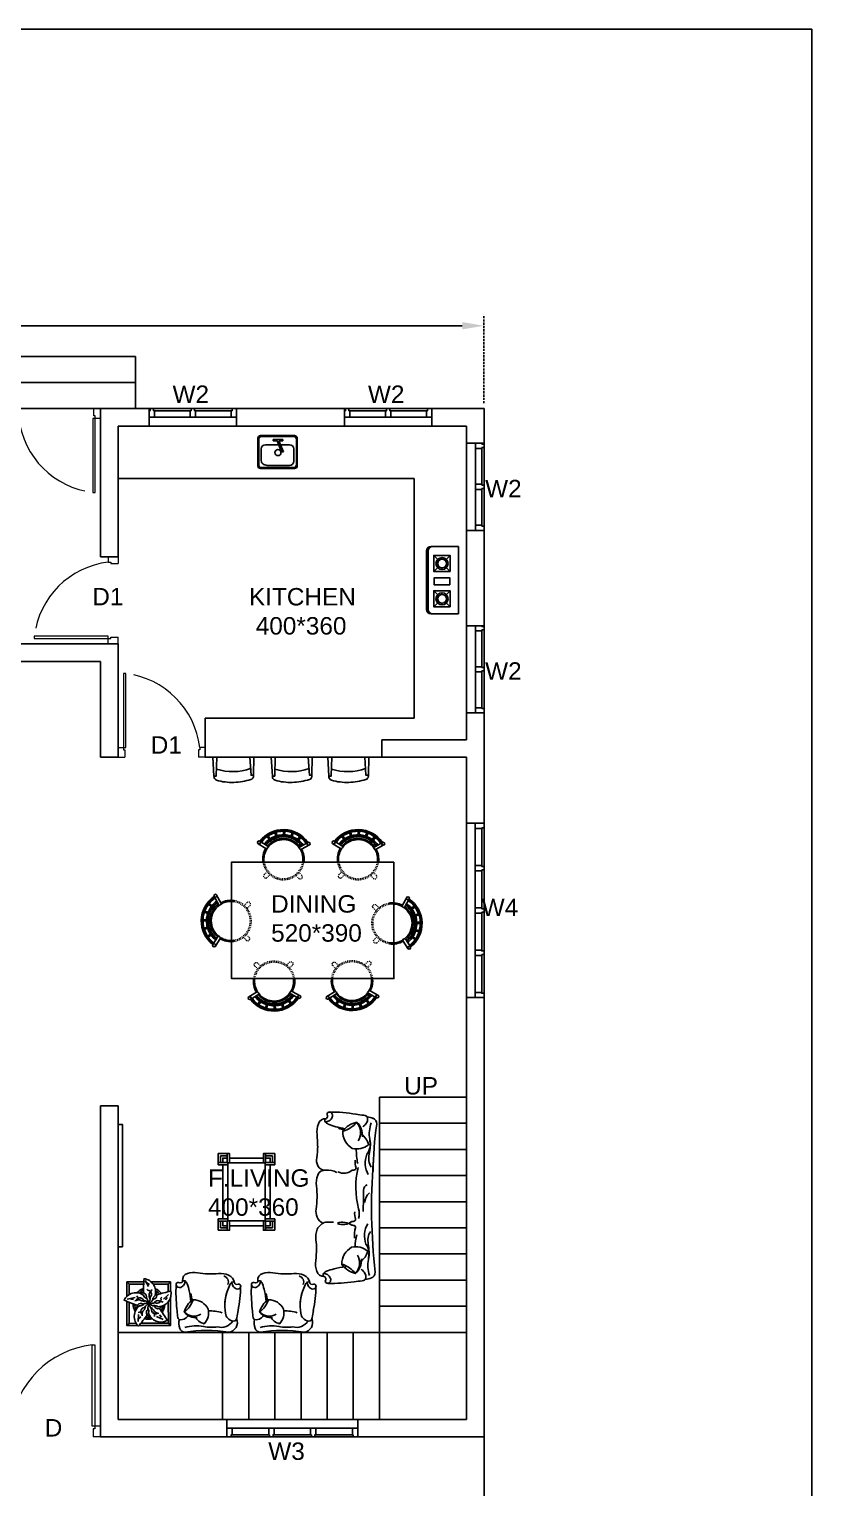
# Model space of a CAD drawing. Header units: inches. Extents: x -2903 to 3367, y -161 to 1064.
# Drawn here: x 3046.8 to 3136.6, y 89.9 to 257.3 of the extents above; entities that cross this region are included whole.
import ezdxf

# ---------------------------------------------------------------- set-up
doc = ezdxf.new("R2010")
doc.units = ezdxf.units.IN
doc.header["$MEASUREMENT"] = 0
doc.linetypes.add('ACAD_ISO03W100', pattern=[30, 12, -18])
doc.linetypes.add('HIDDEN', pattern=[0.375, 0.25, -0.125])
for name, color, linetype in [('block', 7, 'Continuous'), ('ELE', 141, 'Continuous'), ('FUR', 35, 'Continuous'), ('FUR-IN', 1, 'Continuous'), ('FURN', 161, 'Continuous'), ('glass', 160, 'Continuous'), ('wall', 7, 'Continuous'), ('windows', 50, 'Continuous')]:
    doc.layers.add(name, color=color, linetype=linetype)
for name, color, linetype, lineweight in [('DIMENSION', 31, 'Continuous', 25), ('door', 42, 'Continuous', 20), ('furniture', 8, 'Continuous', 9), ('HAT', 8, 'Continuous', 13), ('SUNSHADE', 63, 'ACAD_ISO03W100', 20)]:
    doc.layers.add(name, color=color, linetype=linetype, lineweight=lineweight)
doc.styles.get("Standard").update_dxf_attribs({"font": 'arial.ttf'})
doc.dimstyles.new('ISO-25', dxfattribs={"dimtxt": 2.5, "dimasz": 2.5, "dimexe": 1.25, "dimexo": 0.625, "dimtad": 1, "dimtxsty": 'Standard', "dimcen": 2.5, "dimadec": 0, "dimazin": 0, "dimtfac": 1, "dimtmove": 0, "dimatfit": 3, "dimfxl": 1, "dimarcsym": 0})

# ---------------------------------------------------------------- blocks, each defined once
blk = doc.blocks.new('A$C182055C8')
at = {"layer": 'FURN', "ltscale": 8}
for p, q in [((34, 48.2), (39, 56.4)), ((36.7, 46.5), (41.7, 54.6)), ((33.1, 9.2), (37.7, 0.8)), ((35.8, 10.8), (40.4, 2.4))]:
    blk.add_line(p, q, dxfattribs=at)
for points in [[(46.8, 46.6), (43.1, 44.1, 1), (43.8, 43), (47.5, 45.6)], [(51.1, 38.2), (46.7, 36.9, 1), (47.1, 35.7), (51.4, 37)], [(50.6, 18.4), (46.3, 19.9, -1), (46.7, 21.1), (51, 19.6)], [(52.5, 27.6), (48, 27.7, -1), (48, 29), (52.5, 28.9)], [(45.9, 10.2), (42.3, 12.9, -1), (43.1, 13.9), (46.7, 11.2)]]:
    blk.add_lwpolyline(points, format="xyb", dxfattribs=at)
for centre in [(40.4, 55.5), (39, 1.6)]:
    blk.add_circle(centre, 1.61, dxfattribs=at)
for centre, radius, start, end in [((22.3, 29), 22.5, 58.5872, 98.7172), ((22.3, 29), 21.2, 57.3245, 99.25), ((35.3, 47.2), 1.61, 143.2436, 331.4695), ((22.3, 29), 24.4, 306.1608, 51.0391), ((22.3, 29), 25.1, 305.6686, 51.234), ((22.3, 29), 26.4, 35.9263, 51.5952), ((22.3, 29), 30.2, 304.7068, 52.4931), ((22.3, 29), 30.9, 304.3391, 52.8608), ((22.3, 29), 32.1, 304.3391, 52.8608), ((22.3, 29), 21.2, 305.5505, 51.6494), ((22.3, 29), 22.5, 306.8131, 50.3867), ((22.3, 29), 26.4, 17.9619, 33.1311), ((22.3, 29), 26.4, 359.9975, 15.1667), ((22.3, 29), 26.4, 324.0688, 339.238), ((22.3, 29), 26.4, 342.0331, 357.2023), ((22.3, 29), 21.2, 260.75, 299.8754), ((22.3, 29), 22.5, 261.2828, 298.6127), ((34.4, 10.1), 1.61, 25.7303, 213.9563), ((22.3, 29), 26.4, 305.6047, 321.2736)]:
    blk.add_arc(centre, radius, start, end, dxfattribs=at)
at = {"layer": 'HAT', "linetype": 'HIDDEN'}
for points in [[(5.2, 43.7), (2.3, 46.8, -1), (5.5, 49.9), (8.5, 46.8)], [(4.5, 15.2), (1.4, 12.2, 1), (4.5, 9), (7.6, 11.9)]]:
    blk.add_lwpolyline(points, format="xyb", dxfattribs=at)
for radius, start, end in [(22.5, 98.7172, 261.2828), (21.2, 99.25, 260.75)]:
    blk.add_arc((22.3, 29), radius, start, end, dxfattribs=at)
blk = doc.blocks.new('S3')
at = {"layer": 'FURN'}
blk.add_line((205567, -36606.2), (205558, -36606.4), dxfattribs=at)
for points in [[(205518.1, -36486.4, 0.235486), (205519.9, -36494, 0.059342), (205523.5, -36497.4, 0.059342)], [(205518.1, -36486.4, 0.235486), (205519.9, -36494, 0.059342), (205523.5, -36497.4, 0.059342)], [(205566.5, -36487.8, -0.22481), (205566.6, -36491.3, -0.055398), (205562, -36490, -0.180116), (205558.3, -36485.8, -0.194833), (205558.4, -36482.4, -0.242377), (205561.3, -36480, -1.52074)], [(205566.5, -36487.8, -0.22481), (205566.6, -36491.3, -0.055398), (205562, -36490, -0.180116), (205558.3, -36485.8, -0.194833), (205558.4, -36482.4, -0.242377), (205561.3, -36480, -1.52074)], [(205512, -36548.8, 0.035834), (205507.3, -36494.3)], [(205513.7, -36492.8, -0.124986), (205515.6, -36511.5, 0.091334), (205516.2, -36528.9, -0.200917), (205514.1, -36543.7, -1.068868)], [(205513.7, -36492.8, -0.124986), (205515.6, -36511.5, 0.239463), (205518.9, -36528.8, -0.230307), (205517.5, -36552.2, -1.068868)], [(205523.9, -36508.8, -0.232884), (205530.3, -36491.9, -0.184752), (205546.3, -36502, -0.286563), (205535.6, -36521.9, -0.237978), (205517.2, -36518, -0.243587), (205525.6, -36506, 4.263709)], [(205528.7, -36513.2, -0.343333), (205530.3, -36492.3, 0.126408), (205545.9, -36502.2, -5.969376)], [(205544, -36499.3, 0.033085), (205554.5, -36496.9, 0.027048), (205563, -36493.8, 0.106276), (205566.6, -36491.3)], [(205544, -36499.3, 0.033085), (205554.5, -36496.9, 0.027048), (205563, -36493.8, 0.106276), (205566.6, -36491.3)], [(205551.3, -36498.7, -0.042076), (205545.1, -36500.6, -0.042076)], [(205551.3, -36498.7, -0.042076), (205545.1, -36500.6, -0.042076)], [(205511.7, -36538.1, -0.047966), (205510.4, -36664.3)], [(205529.6, -36539.4, 0.061244), (205531, -36522.4, 3.376255)], [(205552.3, -36548.9, -0.272831), (205535.8, -36546.9, -0.16587), (205532.3, -36546.1, -0.314359), (205531.5, -36544.2, 0.099542), (205532.3, -36535.6, 4.351186)], [(205529.1, -36543.8, -0.125498), (205528.9, -36591.2, 0.136786), (205529.1, -36602.6, 7.310699)], [(205566.5, -36546.7, 0.162636), (205553.7, -36549.4, -1.701641)], [(205523.6, -36594.6, 0.005403), (205523, -36569.9, 0.278798), (205518.9, -36563.7, -0.61561)], [(205521.7, -36584.1, 0.233542), (205516.3, -36573.2, -1.844621)], [(205553.4, -36607.9, -0.272831), (205536.9, -36605.9, -0.16587), (205533.5, -36605.1, -0.314359), (205532.6, -36603.2, 0.099542), (205533.4, -36594.6, 4.351186)], [(205517, -36668.1, 0.124986), (205518.2, -36649.4, -0.091334), (205518.1, -36631.9, 0.200917), (205515.5, -36617.3, 1.068868)], [(205517, -36668.1, 0.124986), (205518.2, -36649.4, -0.239463), (205520.8, -36631.9, 0.230307), (205518.5, -36608.6, 1.068868)], [(205531.2, -36621.1, -0.07411), (205533.1, -36635.1, -3.376255)], [(205531.2, -36621.1, -0.07411), (205533.1, -36635.1, -3.376255)], [(205553.4, -36607.5, 0.247612), (205536.9, -36610.1, 0.16587), (205533.5, -36611, 0.314359), (205532.8, -36613, -0.072017), (205533.9, -36624.9, -4.351186)], [(205526.1, -36648.9, 0.232884), (205533.1, -36665.6, 0.184752), (205548.7, -36654.9, 0.286563), (205537.3, -36635.4, 0.237978), (205519, -36640, 0.243587), (205527.9, -36651.7, -4.263709)], [(205530.7, -36644.4, 0.343333), (205533.1, -36665.2, -0.126408), (205548.3, -36654.8, 5.969376)], [(205521.5, -36671.8, -0.235486), (205523.1, -36664.1, -0.060693), (205526.6, -36660.5, -0.001296)], [(205521.5, -36671.8, -0.235486), (205523.1, -36664.1, -0.060693), (205526.6, -36660.5, -0.001296)], [(205544.3, -36657.6, -0.041086), (205557.6, -36660, -0.027048), (205566.2, -36662.7, -0.106276), (205569.8, -36665.1, -1.699)], [(205544.3, -36657.6, -0.041086), (205557.6, -36660, -0.027048), (205566.2, -36662.7, -0.106276), (205569.8, -36665.1, -1.699)], [(205569.9, -36668.6, 0.22481), (205569.8, -36665.1, 0.055398), (205565.3, -36666.6, 0.180116), (205561.8, -36670.9, 0.194833), (205562, -36674.3, 0.242377), (205565, -36676.6, 1.52074)], [(205569.9, -36668.6, 0.22481), (205569.8, -36665.1, 0.055398), (205565.3, -36666.6, 0.180116), (205561.8, -36670.9, 0.194833), (205562, -36674.3, 0.242377), (205565, -36676.6, 1.52074)]]:
    blk.add_lwpolyline(points, format="xyb", dxfattribs=at)
for centre, radius, start, end in [((205514.3, -36494.1), 7.05, 113.4278, 181.3368), ((205519.4, -36505.9), 19.9, 93.3784, 113.4278), ((205520.9, -36487.5), 2.99, 123.5501, 159.4263), ((205522.6, -36490), 6.09, 95.9501, 123.5501), ((205508.3, -36352.4), 132.3, 275.9501, 279.9225), ((205562.6, -36663.2), 183.2, 90.4178, 99.9225), ((205561.3, -36483.8), 3.84, 55.5037, 90.4178), ((205562.4, -36482.3), 1.96, 331.6952, 55.5037), ((205566.8, -36484.6), 3.01, 151.6952, 215.1233), ((205545.6, -36499.5), 22.8, 32.3739, 35.1233), ((205566, -36486.6), 1.28, 212.3739, 293.6883), ((205566.4, -36496), 8.34, 18.0922, 97.324), ((205549.1, -36503.1), 27, 354.1936, 20.9926), ((205695.6, -36517.9), 120.2, 174.1936, 180.5576), ((205695.5, -36515.8), 120.2, 181.5773, 187.9412), ((205561.9, -36535.1), 14.9, 334.1091, 10.3008), ((205567.3, -36538), 8.75, 265.0582, 335.7978), ((205567.6, -36555), 8.34, 18.0922, 97.324), ((205550.3, -36562.1), 27, 354.1936, 20.9926), ((205696.7, -36577), 120.2, 174.1936, 180.5576), ((205696.7, -36574.8), 120.2, 181.5773, 187.9412), ((205563.5, -36595.1), 14, 297.4932, 337.0767), ((205563, -36594.1), 14.9, 334.1091, 10.3008), ((205561.7, -36622.4), 17, 28.8658, 72.0232), ((205551.4, -36623.9), 27, 354.1936, 20.9926), ((205650.2, -36636.4), 72.6, 172.2203, 180.4084), ((205697.7, -36633.6), 120.2, 181.5773, 187.9412), ((205551.9, -36654), 27, 341.1423, 7.9412), ((205517.5, -36664.2), 7.05, 180.7981, 248.707), ((205522.1, -36652.2), 19.9, 248.707, 268.7565), ((205524.3, -36670.6), 2.99, 202.7086, 238.5848), ((205570.2, -36671.7), 3.01, 147.0115, 210.4396), ((205548.6, -36657.7), 22.8, 327.0115, 329.7609), ((205569.4, -36669.8), 1.28, 68.4465, 149.7609), ((205569.5, -36660.4), 8.34, 264.8109, 344.0426), ((205525.9, -36668), 6.09, 238.5848, 266.1847), ((205516.7, -36806.1), 132.3, 82.2124, 86.1847), ((205559.5, -36493.5), 183.2, 262.2124, 271.7171), ((205564.8, -36672.7), 3.84, 271.7171, 306.6311), ((205566, -36674.2), 1.96, 306.6311, 30.4396)]:
    blk.add_arc(centre, radius, start, end, dxfattribs=at)
blk = doc.blocks.new('A$C24C014AB')
at = {"layer": 'FURN'}
for points in [[(13.5, 76.5, 0.074363), (69.3, 74.3, -0.506568), (78.7, 57, 2.072334)], [(5.7, 60.5, 0.157831), (4.3, 59.3, 0.121013), (3.3, 56.5, -0.017334), (2.2, 47.2, 0.041496), (0, 16.4, 0.153531), (0.7, 14.2, 0.382906), (3.3, 13.6, -0.284047), (6.6, 13.5, 0.011997), (7.5, 12.9, -0.370479), (8, 11.3, 0.380647), (13.9, 1.6, 0.117468), (26.5, 0.2, -0.027775), (40.1, 1.1, -8.773898)], [(5.7, 60.5, -0.235486), (13.5, 58.8, -0.059342), (17, 55.2, -0.059342)], [(5.7, 60.5, -0.235486), (13.5, 58.8, -0.059342), (17, 55.2, -0.059342)], [(28.6, 57.7, 0.232884), (11.6, 50.9, 0.184752), (22.2, 34.8, 0.286563), (42.2, 46.1, 0.237978), (37.8, 64.7, 0.243587), (25.8, 55.9, -4.263709)], [(13.1, 70.5, 0.110673), (37, 68.3, -0.091334), (54.7, 68.1, -0.336666), (73.8, 59.8, 1.068868)], [(76.6, 59.6, 0.235486), (68.9, 57.9, 0.060693), (65.3, 54.2, 0.001296)], [(76.6, 59.6, 0.235486), (68.9, 57.9, 0.060693), (65.3, 54.2, 0.001296)], [(33.1, 52.9, 0.343333), (11.9, 50.9, -0.126408), (22.3, 35.3, 5.969376)], [(59.8, 49.8, -0.061244), (42.5, 48, -3.376255)], [(65.3, 54.2, 0.148423), (65.3, 22.7, 0.027048), (68.3, 14, 0.106276), (70.8, 10.4, 1.699)], [(8, 11.3, 0.22481), (11.6, 11.3, 0.055398), (10.2, 15.9, 0.180116), (5.9, 19.6, 0.194833), (2.4, 19.4, 0.242377), (0, 16.4, 1.52074)], [(8, 11.3, 0.22481), (11.6, 11.3, 0.055398), (10.2, 15.9, 0.180116), (5.9, 19.6, 0.194833), (2.4, 19.4, 0.242377), (0, 16.4, 1.52074)], [(19.6, 36.9, -0.040489), (17, 23.6, -0.027048), (14.1, 14.9, -0.106276), (11.6, 11.3)], [(19.6, 36.9, -0.040489), (17, 23.6, -0.027048), (14.1, 14.9, -0.106276), (11.6, 11.3)], [(18.9, 26.9, 0.057796), (21, 35.7, 0.057796)], [(18.9, 26.9, 0.057796), (21, 35.7, 0.057796)], [(62.7, 36.2, 0.041086), (65.3, 22.7, 0.027048), (68.3, 14, 0.106276), (70.8, 10.4, 1.699)], [(74.3, 10.4, -0.22481), (70.8, 10.4, -0.055398), (72.2, 15, -0.180116), (76.5, 18.7, -0.194833), (80, 18.5, -0.242377), (82.4, 15.5, -1.52074)], [(74.3, 10.4, -0.22481), (70.8, 10.4, -0.055398), (72.2, 15, -0.180116), (76.5, 18.7, -0.194833), (80, 18.5, -0.242377), (82.4, 15.5, -1.52074)], [(60.2, 2.9, 0.43872), (66, 13.4, -1.382324)]]:
    blk.add_lwpolyline(points, format="xyb", dxfattribs=at)
for centre, radius, start, end in [((13.5, 69.3), 7.17, 89.7306, 157.6396), ((25.6, 64.3), 20.2, 157.6396, 191.0019), ((75.5, 56.8), 3.04, 32.4827, 68.3588), ((72.9, 55.1), 6.19, 4.8827, 32.4827), ((213.1, 67), 134.6, 184.8827, 188.855), ((-104, 17.6), 186.3, 359.3504, 8.855), ((39, -121.2), 122.3, 83.1262, 89.4901), ((56.9, 27.5), 27.5, 263.1262, 289.9251), ((60.5, 14.6), 14.2, 293.9908, 346.3861), ((75.5, 10.9), 1.3, 121.3065, 202.6209), ((62.8, 31.8), 23.2, 301.3065, 304.0559), ((77.5, 10.1), 3.06, 60.6278, 124.0559), ((80, 14.5), 2, 240.6278, 324.4363), ((78.4, 15.6), 3.91, 324.4363, 359.3504)]:
    blk.add_arc(centre, radius, start, end, dxfattribs=at)
blk = doc.blocks.new('sofa1')
at = {"xscale": 0.9000000000000004, "yscale": 0.9000000000000004, "zscale": 0.9000000000000004}
blk.add_blockref('A$C24C014AB', (-33.6, -34.2), dxfattribs=at)
blk = doc.blocks.new('FLO')
for p, q in [((-22.1, 22), (-24.6, 24.5)), ((-22.1, 22), (-22.1, 4.6)), ((-13.3, 22), (-22.1, 22)), ((22.9, 22), (-1.9, 22)), ((22.9, 22), (25.4, 24.5)), ((22.9, -9.7), (22.9, 22)), ((-22.1, -6.2), (-22.1, -23)), ((22.9, -23), (22.9, -15)), ((-22.1, -23), (-24.6, -25.5)), ((-22.1, -23), (-10, -23)), ((-1.2, -23), (22.9, -23)), ((22.9, -23), (25.4, -25.5))]:
    blk.add_line(p, q)
at = {"color": 81}
for p, q in [((-10.1, 22.2), (-4.8, 16.4)), ((-6.6, 20.8), (-4.1, 18.8)), ((-21.5, 0.4), (-23.7, -2.5)), ((13.2, 12), (15.9, 14)), ((18.4, 16.2), (15.2, 8.6)), ((-26.4, -4.5), (-19.2, -0.7)), ((-6.6, -16.1), (-5, -25.2)), ((12.8, -12.3), (21, -12.5)), ((15.5, -9.4), (17.7, -12.1)), ((-4.3, -18.1), (-5, -20.9))]:
    blk.add_line(p, q, dxfattribs=at)
for points in [[(-24.6, 2.4), (-24.6, 24.5), (-13.9, 24.5)], [(-6.7, 24.5), (25.4, 24.5), (25.4, -11.9)], [(-8.1, -25.5), (-24.6, -25.5), (-24.6, -6)], [(25.4, -13.1), (25.4, -25.5), (-2.2, -25.5)]]:
    blk.add_lwpolyline(points)
for points in [[(-9.7, 9.1, -0.022003), (-14, 25, -0.461812), (3.9, 10.3)], [(5.9, 11.8, -0.022003), (19.7, 20.8, -0.461812), (11.2, -0.8)], [(-11.9, -6.5, -0.022003), (-28.3, -5.7, -0.461812), (-8.8, 6.8)], [(-6.3, 1.1, -0.366952), (-12.3, 0.9, -0.006014), (-15.9, 3.6)], [(-15, -1.7, -0.80506), (-6.1, -0.3, -0.80506)], [(-13, 7.4, -0.80506), (-5, 3.3, -0.80506)], [(-11.4, 0.2, -0.002038), (-11.3, 0.3)], [(-4.3, 4.5, -0.297118), (-8.8, 6.8, -0.297118)], [(-7.2, 14.4, -0.023682), (-6, 13.6, -0.023682)], [(-7, 1.1, -0.117555), (0, -0.2)], [(-6, 13.6, -0.80506), (-1.9, 5.6, -0.80506)], [(-5.5, 5.3, -0.131311), (0, -0.2)], [(-3.1, 10.7, -0.002038), (-3, 10.6)], [(-0.7, 6.2, -0.366952), (-2.8, 11.7, -0.006014), (-1.3, 16)], [(-0.9, 6.8, -0.117555), (0, -0.2)], [(3.4, 5.9, -0.117555), (0, -0.2)], [(6.4, 2.7, -0.117555), (0, -0.2)], [(3.2, 14.5, -0.80506), (1.9, 5.6, -0.80506)], [(3.2, 5.3, -0.297118), (3.9, 10.3, -0.297118)], [(11.3, 9.7, -0.80506), (4.9, 3.4, -0.80506)], [(5.9, 2.4, -0.366952), (10.5, 6.1)], [(15, 1.2, -0.80506), (6.1, -0.2, -0.80506)], [(11.7, 11.1, -0.09336), (9.4, 5.9, -0.09336)], [(11.8, 6.1, -0.004254), (15, 6)], [(-16.2, -2.5, -0.023682), (-15, -1.6, -0.023682)], [(2.3, -13.5, -0.022003), (-3.6, -28.8, -0.461812), (-9.4, -6.4)], [(-11.3, -10.2, -0.80506), (-5, -3.8, -0.80506)], [(-5.9, -2.8, -0.297118), (-9.4, -6.4)], [(-5.9, -12.3, -0.004254), (-8.5, -14.1)], [(-6.4, -3.2, -0.117555), (0, -0.2)], [(-3.3, -15, -0.80506), (-1.9, -6.1, -0.80506)], [(-3.3, -5.8, -0.297118), (-4, -10.8)], [(-2.9, -16.3, -0.09336), (-4, -10.8, -0.09336)], [(-3.4, -6.4, -0.117555), (0, -0.2)], [(0.8, -7.2, -0.117555), (0, -0.2)], [(4.8, -5.4, -0.117555), (0, -0.2)], [(6.9, -1.6, -0.117555), (0, -0.2)], [(6, -14.1, -0.80506), (1.9, -6.1, -0.80506)], [(0.6, -6.6, -0.297118), (3, -11.1)], [(13.3, -2.1, -0.022003), (26.1, -12.5, -0.459343), (3, -11.2)], [(4.3, -5, -0.297118), (8.8, -7.3)], [(13, -7.9, -0.80506), (4.9, -3.8, -0.80506)], [(6.3, -1.6, -0.297118), (11.2, -0.8, -0.297118)], [(14.4, -7.9, -0.09336), (8.8, -7.3, -0.09336)], [(9.6, -9.6, -0.004254), (10.6, -12.6)]]:
    blk.add_lwpolyline(points, format="xyb", dxfattribs=at)
at = {"color": 25}
for radius, start, end in [(18.3, 55.7512, 84.6054), (18.3, 127.7512, 156.6054), (16.3, 130.5367, 152.0254), (16.3, 58.5367, 80.0254), (16.3, 346.5367, 8.0254), (18.3, 343.7512, 12.6054), (18.3, 199.7512, 228.6054), (16.3, 202.5367, 224.0254), (18.3, 271.7512, 300.6054), (16.3, 274.5367, 296.0254)]:
    blk.add_arc((0, -0.2), radius, start, end, dxfattribs=at)
blk = doc.blocks.new('gr2')
at = {"layer": 'block'}
blk.add_blockref('FLO', (1497.8, 3093.1), dxfattribs=at)
blk = doc.blocks.new('center table')
at = {"layer": 'FURN'}
for p, q in [((-80, 280), (-80, 320)), ((-40, 320), (-80, 320)), ((-70, 280), (-70, 310)), ((-40, 310), (-70, 310)), ((130, 320), (170, 320)), ((130, 310), (160, 310)), ((160, 280), (160, 310)), ((170, 280), (170, 320)), ((-80, 20), (-80, -20)), ((-70, 20), (-70, -10)), ((160, 20), (160, -10)), ((170, 20), (170, -20)), ((-40, -20), (-80, -20)), ((-40, -10), (-70, -10)), ((130, -10), (160, -10)), ((130, -20), (170, -20))]:
    blk.add_line(p, q, dxfattribs=at)
for points in [[(-30, 278), (-30, 320), (-40, 320), (-40, 280), (-80, 280), (-80, 270), (-38, 270)], [(120, 278), (120, 320), (130, 320), (130, 280), (170, 280), (170, 270), (128, 270)], [(130, 300), (150, 300), (150, 280)], [(-30, 22), (-30, -20), (-40, -20), (-40, 20), (-80, 20), (-80, 30), (-38, 30)], [(120, 22), (120, -20), (130, -20), (130, 20), (170, 20), (170, 30), (128, 30)]]:
    blk.add_lwpolyline(points, dxfattribs=at)
at = {"layer": 'glass'}
for p, q in [((-38, 278), (-38, 22)), ((128, 278), (-38, 278)), ((128, 22), (128, 278)), ((128, 278), (128, 22)), ((-38, 22), (128, 22))]:
    blk.add_line(p, q, dxfattribs=at)
for points in [[(-40, 300), (-60, 300), (-60, 280)], [(-60, 270), (-60, 30)], [(120, 300), (-30, 300)], [(150, 270), (150, 30)], [(-40, 0), (-60, 0), (-60, 20)], [(-30, 0), (120, 0)], [(130, 0), (150, 0), (150, 20)]]:
    blk.add_lwpolyline(points, dxfattribs=at)
blk = doc.blocks.new('*D705')
at = {"color": 0, "lineweight": -2, "transparency": 16777216}
for p, q in [((2966.98, 214.33), (2966.98, 224.47)), ((2969.48, 223.22), (3096.48, 223.22))]:
    blk.add_line(p, q, dxfattribs=at)
at = {"color": 0, "linetype": 'HIDDEN', "lineweight": -2, "transparency": 16777216}
blk.add_line((3098.98, 214.33), (3098.98, 224.47), dxfattribs=at)
at = {"color": 0, "transparency": 16777216}
for points in [[(2969.48, 223.64), (2969.48, 222.8), (2966.98, 223.22)], [(3096.48, 223.64), (3096.48, 222.8), (3098.98, 223.22)]]:
    blk.add_solid(points, dxfattribs=at)
at = {"layer": 'Defpoints', "color": 0, "transparency": 16777216}
for p in [(3098.98, 223.22), (2966.98, 213.71), (3098.98, 213.71)]:
    blk.add_point(p, dxfattribs=at)
at = {"color": 0, "transparency": 16777216, "insert": (3032.98, 225.12), "char_height": 2.5, "attachment_point": 5}
blk.add_mtext('132', dxfattribs=at)

msp = doc.modelspace()

# ---------------------------------------------------------------- linework, layer by layer
for p, q in [((3042.118, 219.71, -204.192), (3058.971, 219.71, -204.192)), ((3058.971, 219.71, -204.192), (3058.971, 213.71, -204.192)), ((3042.118, 216.71, -204.192), (3058.971, 216.71, -204.192)), ((2966.985, 213.71, -204.192), (3098.985, 213.71, -204.192)), ((3014.985, 213.71, -204.192), (3054.985, 213.71, -204.192)), ((3054.985, 213.71, -204.192), (3054.985, 196.71, -204.192)), ((3056.985, 213.71, -204.192), (3098.985, 213.71, -204.192)), ((3098.985, 80.71, -204.192), (3098.985, 213.71, -204.192)), ((3056.985, 211.71, -204.192), (3056.985, 196.71, -204.192)), ((3056.985, 211.71, -204.192), (3096.985, 211.71, -204.192)), ((3096.985, 211.71, -204.192), (3096.985, 175.71, -204.192)), ((3056.985, 205.71, -204.192), (3090.985, 205.71, -204.192)), ((3090.985, 205.71, -204.192), (3090.985, 178.21, -204.192)), ((3054.985, 196.71, -204.192), (3056.985, 196.71, -204.192)), ((3014.985, 186.71, -204.192), (3056.985, 186.71, -204.192)), ((3056.985, 186.71, -204.192), (3056.985, 173.71, -204.192)), ((3014.985, 184.71, -204.192), (3054.985, 184.71, -204.192)), ((3054.985, 184.71, -204.192), (3054.985, 173.71, -204.192)), ((3066.985, 178.21, -204.192), (3066.985, 173.71, -204.192)), ((3090.985, 178.21, -204.192), (3066.985, 178.21, -204.192)), ((3096.985, 175.71, -204.192), (3087.262, 175.71, -204.192)), ((3087.262, 175.71, -204.192), (3087.262, 173.71, -204.192)), ((3056.985, 173.71, -204.192), (3054.985, 173.71, -204.192)), ((3096.985, 173.71, -204.192), (3066.985, 173.71, -204.192)), ((3096.985, 173.71, -204.192), (3096.985, 97.71, -204.192)), ((3096.985, 97.71, -204.192), (3096.985, 136.71, -204.192)), ((3086.985, 134.71, -204.192), (3096.985, 134.71, -204.192)), ((3086.985, 134.71, -204.192), (3086.985, 97.71, -204.192)), ((3054.985, 133.71, -204.192), (3056.985, 133.71, -204.192)), ((3054.985, 133.71, -204.192), (3054.985, 95.71, -204.192)), ((3056.985, 133.71, -204.192), (3056.985, 97.71, -204.192)), ((3086.985, 131.71, -204.192), (3096.985, 131.71, -204.192)), ((3086.985, 128.71, -204.192), (3096.985, 128.71, -204.192)), ((3086.985, 125.71, -204.192), (3096.985, 125.71, -204.192)), ((3086.985, 122.71, -204.192), (3096.985, 122.71, -204.192)), ((3086.985, 119.71, -204.192), (3096.985, 119.71, -204.192)), ((3086.985, 116.71, -204.192), (3096.985, 116.71, -204.192)), ((3086.985, 113.71, -204.192), (3096.985, 113.71, -204.192)), ((3086.985, 110.71, -204.192), (3096.985, 110.71, -204.192)), ((3056.985, 107.71, -204.192), (3096.985, 107.71, -204.192)), ((3068.985, 107.71, -204.192), (3068.985, 97.71, -204.192)), ((3071.985, 107.71, -204.192), (3071.985, 97.71, -204.192)), ((3074.985, 107.71, -204.192), (3074.985, 97.71, -204.192)), ((3077.985, 107.71, -204.192), (3077.985, 97.71, -204.192)), ((3080.985, 107.71, -204.192), (3080.985, 97.71, -204.192)), ((3083.985, 107.71, -204.192), (3083.985, 97.71, -204.192)), ((3056.985, 97.71, -204.192), (3096.985, 97.71, -204.192)), ((3054.985, 95.71, -204.192), (3098.985, 95.71, -204.192))]:
    msp.add_line(p, q)
at = {"elevation": -204.192}
for points in [[(2930.873, 257.253), (3136.603, 257.253), (3136.603, 1.768), (2930.873, 1.768)], [(3056.985, 131.57), (3057.491, 131.57), (3057.491, 117.545), (3056.985, 117.545)]]:
    msp.add_lwpolyline(points, close=True, dxfattribs=at)
at = {"color": 7, "elevation": -204.192}
msp.add_lwpolyline([(2966.985, 80.71), (3031.485, 80.71), (3031.485, 65.71), (3067.485, 65.71), (3067.485, 80.71), (3098.985, 80.71), (3098.985, 213.71), (2966.985, 213.71), (2966.985, 80.71)], dxfattribs=at)
at = {"layer": 'door'}
for p, q in [((3054.985, 213.71, -204.192), (3054.204, 213.71, -204.192)), ((3054.204, 212.873, -204.192), (3054.204, 213.71, -204.192)), ((3054.371, 212.873, -204.192), (3054.204, 212.873, -204.192)), ((3054.371, 212.594, -204.192), (3054.371, 212.873, -204.192)), ((3054.985, 212.594, -204.192), (3054.371, 212.594, -204.192)), ((3054.985, 212.594, -204.192), (3054.985, 213.71, -204.192)), ((3055.869, 196.71, -204.192), (3055.869, 196.096, -204.192)), ((3055.869, 196.71, -204.192), (3056.985, 196.71, -204.192)), ((3055.869, 196.096, -204.192), (3056.148, 196.096, -204.192)), ((3056.148, 196.096, -204.192), (3056.148, 195.929, -204.192)), ((3056.148, 195.929, -204.192), (3056.985, 195.929, -204.192)), ((3056.985, 196.71, -204.192), (3056.985, 195.929, -204.192)), ((3056.148, 187.491, -204.192), (3056.985, 187.491, -204.192)), ((3056.148, 187.323, -204.192), (3056.148, 187.491, -204.192)), ((3056.985, 186.71, -204.192), (3056.985, 187.491, -204.192)), ((3055.869, 186.71, -204.192), (3055.869, 187.323, -204.192)), ((3055.869, 187.323, -204.192), (3056.148, 187.323, -204.192)), ((3055.869, 186.71, -204.192), (3056.985, 186.71, -204.192)), ((3056.985, 174.825, -204.192), (3056.985, 173.71, -204.192)), ((3056.985, 174.825, -204.192), (3057.598, 174.825, -204.192)), ((3057.598, 174.825, -204.192), (3057.598, 174.546, -204.192)), ((3057.598, 174.546, -204.192), (3057.766, 174.546, -204.192)), ((3057.766, 174.546, -204.192), (3057.766, 173.71, -204.192)), ((3066.371, 174.546, -204.192), (3066.204, 174.546, -204.192)), ((3066.204, 174.546, -204.192), (3066.204, 173.71, -204.192)), ((3066.985, 174.825, -204.192), (3066.371, 174.825, -204.192)), ((3066.371, 174.825, -204.192), (3066.371, 174.546, -204.192)), ((3066.985, 174.825, -204.192), (3066.985, 173.71, -204.192)), ((3056.985, 173.71, -204.192), (3057.766, 173.71, -204.192)), ((3066.985, 173.71, -204.192), (3066.204, 173.71, -204.192)), ((3054.126, 96.63, -204.192), (3054.126, 95.71, -204.192)), ((3054.31, 96.63, -204.192), (3054.126, 96.63, -204.192)), ((3054.985, 95.71, -204.192), (3054.126, 95.71, -204.192)), ((3054.985, 96.937, -204.192), (3054.31, 96.937, -204.192)), ((3054.31, 96.937, -204.192), (3054.31, 96.63, -204.192)), ((3054.985, 96.937, -204.192), (3054.985, 95.71, -204.192))]:
    msp.add_line(p, q, dxfattribs=at)
at = {"layer": 'door', "elevation": -204.192}
for points in [[(3054.092, 212.594), (3054.092, 204.105), (3054.371, 204.105), (3054.371, 212.594), (3054.092, 212.594)], [(3055.869, 187.602), (3047.38, 187.602), (3047.38, 187.323), (3055.869, 187.323), (3055.869, 187.602)], [(3057.877, 174.825), (3057.877, 183.314), (3057.598, 183.314), (3057.598, 174.825), (3057.877, 174.825)], [(3054.003, 96.937), (3054.003, 106.275), (3054.31, 106.275), (3054.31, 96.937), (3054.003, 96.937)]]:
    msp.add_lwpolyline(points, dxfattribs=at)
at = {"layer": 'FUR', "ltscale": 5}
for p, q in [((3067.853, 173.71, -204.192), (3067.995, 171.542, -204.192)), ((3072.518, 171.638, -204.192), (3072.566, 173.71, -204.192)), ((3074.561, 173.71, -204.192), (3074.703, 171.542, -204.192)), ((3079.227, 171.638, -204.192), (3079.275, 173.71, -204.192)), ((3081.045, 173.71, -204.192), (3081.187, 171.542, -204.192)), ((3085.711, 171.638, -204.192), (3085.759, 173.71, -204.192))]:
    msp.add_line(p, q, dxfattribs=at)
for centre, major_axis, start_param, end_param in [((3068.41, 171.476, -204.192), (-0.009, 0.42), 1.3907413, 2.8336738), ((3070.066, 177.091, -204.192), (-0.133, 6.273), 2.8335955, 3.1534062), ((3070.03, 178.173, -204.192), (-0.158, 7.355), 3.1531893, 3.4256482), ((3072.125, 171.528, -204.192), (-0.01, 0.389), 3.42245, 4.0469579), ((3072.082, 171.56, -204.192), (-0.01, 0.443), 4.0498841, 4.8683087), ((3075.118, 171.476, -204.192), (-0.009, 0.42), 1.3907413, 2.8336738), ((3076.774, 177.091, -204.192), (-0.133, 6.273), 2.8335955, 3.1534062), ((3076.738, 178.173, -204.192), (-0.158, 7.355), 3.1531893, 3.4256482), ((3078.834, 171.528, -204.192), (-0.01, 0.389), 3.42245, 4.0469579), ((3078.791, 171.56, -204.192), (-0.01, 0.443), 4.0498841, 4.8683087), ((3081.602, 171.476, -204.192), (-0.009, 0.42), 1.3907413, 2.8336738), ((3083.258, 177.091, -204.192), (-0.133, 6.273), 2.8335955, 3.1534062), ((3083.223, 178.173, -204.192), (-0.158, 7.355), 3.1531893, 3.4256482), ((3085.318, 171.528, -204.192), (-0.01, 0.389), 3.42245, 4.0469579), ((3085.275, 171.56, -204.192), (-0.01, 0.443), 4.0498841, 4.8683087)]:
    msp.add_ellipse(centre, major_axis=major_axis, ratio=1, start_param=start_param, end_param=end_param, dxfattribs=at)
at = {"layer": 'FUR-IN', "ltscale": 4}
for p, q in [((3068.315, 173.72, -204.192), (3068.265, 171.558, -204.192)), ((3072.112, 173.71, -204.192), (3072.247, 171.642, -204.192)), ((3075.023, 173.72, -204.192), (3074.974, 171.558, -204.192)), ((3078.821, 173.71, -204.192), (3078.956, 171.642, -204.192)), ((3081.507, 173.72, -204.192), (3081.458, 171.558, -204.192)), ((3085.305, 173.71, -204.192), (3085.44, 171.642, -204.192))]:
    msp.add_line(p, q, dxfattribs=at)
for centre, major_axis, start_param, end_param in [((3070.123, 177.95, -204.192), (-0.125, 5.896), 2.8032255, 3.4795521), ((3076.831, 177.95, -204.192), (-0.125, 5.896), 2.8032255, 3.4795521), ((3083.315, 177.95, -204.192), (-0.125, 5.896), 2.8032255, 3.4795521), ((3069.937, 92.318, -204.192), (-1.675, 79.231), 0.0000725, 0.003368), ((3068.256, 171.558, -204.192), (-0.00693, 0.00693), 2.3774095, 3.9038677), ((3072.257, 171.643, -204.192), (-0.00693, 0.00693), 0.8509513, 2.3774095), ((3073.938, 92.403, -204.192), (-56.037, 56.037), 5.5157066, 5.5190021), ((3076.646, 92.318, -204.192), (-1.675, 79.231), 0.0000725, 0.003368), ((3074.964, 171.558, -204.192), (-0.00693, 0.00693), 2.3774095, 3.9038677), ((3078.966, 171.643, -204.192), (-0.00693, 0.00693), 0.8509513, 2.3774095), ((3080.647, 92.403, -204.192), (-56.037, 56.037), 5.5157066, 5.5190021), ((3083.13, 92.318, -204.192), (-1.675, 79.231), 0.0000725, 0.003368), ((3081.448, 171.558, -204.192), (-0.00693, 0.00693), 2.3774095, 3.9038677), ((3085.45, 171.643, -204.192), (-0.00693, 0.00693), 0.8509513, 2.3774095), ((3087.131, 92.403, -204.192), (-56.037, 56.037), 5.5157066, 5.5190021)]:
    msp.add_ellipse(centre, major_axis=major_axis, ratio=1, start_param=start_param, end_param=end_param, dxfattribs=at)
at = {"layer": 'furniture', "lineweight": -2}
for p, q in [((3073.033, 207.145, -204.192), (3073.033, 210.315, -204.192)), ((3073.133, 207.245, -204.192), (3073.133, 210.215, -204.192)), ((3073.333, 210.615, -204.192), (3077.247, 210.615, -204.192)), ((3073.433, 210.515, -204.192), (3077.147, 210.515, -204.192)), ((3073.919, 209.575, -204.192), (3075.416, 209.575, -204.192)), ((3074.778, 210.181, -204.192), (3075.886, 210.181, -204.192)), ((3074.778, 210.026, -204.192), (3074.778, 210.181, -204.192)), ((3075.232, 210.026, -204.192), (3074.778, 210.026, -204.192)), ((3075.15, 209.575, -204.192), (3075.416, 209.575, -204.192)), ((3075.232, 210.026, -204.192), (3075.759, 208.734, -204.192)), ((3075.886, 210.026, -204.192), (3075.432, 210.026, -204.192)), ((3075.959, 208.734, -204.192), (3075.432, 210.026, -204.192)), ((3075.616, 209.575, -204.192), (3076.661, 209.575, -204.192)), ((3075.886, 210.181, -204.192), (3075.886, 210.026, -204.192)), ((3077.447, 210.215, -204.192), (3077.447, 207.245, -204.192)), ((3077.547, 210.315, -204.192), (3077.547, 207.145, -204.192)), ((3073.419, 207.762, -204.192), (3073.419, 209.075, -204.192)), ((3075.759, 208.734, -204.192), (3075.959, 208.734, -204.192)), ((3077.161, 207.701, -204.192), (3077.161, 209.075, -204.192)), ((3077.161, 208.921, -204.192), (3077.161, 207.856, -204.192)), ((3077.247, 206.845, -204.192), (3073.333, 206.845, -204.192)), ((3077.147, 206.945, -204.192), (3073.433, 206.945, -204.192)), ((3076.661, 207.201, -204.192), (3074.253, 207.201, -204.192)), ((3096.057, 197.891, -204.192), (3092.872, 197.891, -204.192)), ((3096.057, 197.891, -204.192), (3096.057, 190.167, -204.192)), ((3092.372, 190.667, -204.192), (3092.372, 197.391, -204.192)), ((3092.576, 190.667, -204.192), (3092.576, 197.391, -204.192)), ((3093.811, 196.283, -204.192), (3093.224, 196.859, -204.192)), ((3093.665, 195.929, -204.192), (3093.474, 195.929, -204.192)), ((3094.154, 196.431, -204.192), (3094.154, 196.622, -204.192)), ((3095.084, 196.859, -204.192), (3094.51, 196.296, -204.192)), ((3094.861, 195.929, -204.192), (3094.67, 195.929, -204.192)), ((3093.795, 195.592, -204.192), (3093.224, 195.031, -204.192)), ((3093.795, 195.592, -204.192), (3093.658, 195.458, -204.192)), ((3094.154, 195.236, -204.192), (3094.154, 195.427, -204.192)), ((3095.084, 195.031, -204.192), (3094.527, 195.578, -204.192)), ((3094.663, 195.445, -204.192), (3094.527, 195.578, -204.192)), ((3095.084, 195.031, -204.192), (3094.595, 195.511, -204.192)), ((3093.811, 192.234, -204.192), (3093.224, 192.811, -204.192)), ((3094.154, 192.383, -204.192), (3094.154, 192.574, -204.192)), ((3095.084, 192.811, -204.192), (3094.51, 192.248, -204.192)), ((3093.795, 191.544, -204.192), (3093.224, 190.983, -204.192)), ((3093.665, 191.881, -204.192), (3093.474, 191.881, -204.192)), ((3093.795, 191.544, -204.192), (3093.658, 191.41, -204.192)), ((3094.154, 191.188, -204.192), (3094.154, 191.379, -204.192)), ((3094.663, 191.396, -204.192), (3094.527, 191.53, -204.192)), ((3095.084, 190.983, -204.192), (3094.527, 191.53, -204.192)), ((3095.084, 190.983, -204.192), (3094.595, 191.463, -204.192)), ((3094.861, 191.881, -204.192), (3094.67, 191.881, -204.192)), ((3096.057, 190.167, -204.192), (3092.872, 190.167, -204.192))]:
    msp.add_line(p, q, dxfattribs=at)
at = {"layer": 'furniture', "lineweight": -2, "elevation": -204.192}
for points in [[(3095.084, 195.031), (3095.084, 196.859), (3093.224, 196.859), (3093.224, 195.031)], [(3095.075, 193.492), (3095.075, 194.289), (3093.26, 194.289), (3093.26, 193.492)], [(3095.084, 190.983), (3095.084, 192.811), (3093.224, 192.811), (3093.224, 190.983)]]:
    msp.add_lwpolyline(points, close=True, dxfattribs=at)
at = {"layer": 'furniture', "lineweight": -2}
for centre, radius in [((3075.332, 208.673, -204.192), 0.35), ((3092.477, 196.065, -204.192), 0.0571), ((3094.167, 195.929, -204.192), 0.693), ((3094.167, 195.929, -204.192), 0.502), ((3094.167, 191.881, -204.192), 0.693), ((3092.477, 191.876, -204.192), 0.0571), ((3094.167, 191.881, -204.192), 0.502)]:
    msp.add_circle(centre, radius, dxfattribs=at)
for centre, radius, start, end in [((3073.333, 210.315, -204.192), 0.3, 90, 180), ((3073.433, 210.215, -204.192), 0.3, 90, 180), ((3073.919, 209.075, -204.192), 0.5, 90, 180), ((3076.661, 209.075, -204.192), 0.5, 0, 90), ((3077.147, 210.215, -204.192), 0.3, 0, 90), ((3077.247, 210.315, -204.192), 0.3, 0, 90), ((3073.919, 207.762, -204.192), 0.5, 180, 244.91885), ((3076.661, 207.701, -204.192), 0.5, 270, 0), ((3073.333, 207.145, -204.192), 0.3, 180, 270), ((3073.433, 207.245, -204.192), 0.3, 180, 270), ((3074.199, 208.361, -204.192), 1.161, 244.91885, 272.64573), ((3077.147, 207.245, -204.192), 0.3, 270, 0), ((3077.247, 207.145, -204.192), 0.3, 270, 0), ((3092.872, 197.391, -204.192), 0.5, 90, 180), ((3093.076, 197.391, -204.192), 0.5, 90, 180), ((3092.872, 190.667, -204.192), 0.5, 180, 270), ((3093.076, 190.667, -204.192), 0.5, 180, 270)]:
    msp.add_arc(centre, radius, start, end, dxfattribs=at)
at = {"layer": 'SUNSHADE'}
for centre, radius, start, end in [((3055.238, 213.746, -204.192), 9.708, 186.81115, 263.22353), ((3057.021, 186.457, -204.192), 9.708, 96.81115, 173.22353), ((3056.732, 173.674, -204.192), 9.708, 6.81115, 83.22353), ((3055.263, 95.67, -204.192), 10.679, 96.77647, 173.18885)]:
    msp.add_arc(centre, radius, start, end, dxfattribs=at)
at = {"layer": 'wall'}
for p, q in [((3060.568, 211.71, -204.192), (3060.568, 213.71, -204.192)), ((3070.568, 211.71, -204.192), (3070.568, 213.71, -204.192)), ((3082.99, 211.71, -204.192), (3082.99, 213.71, -204.192)), ((3092.99, 211.71, -204.192), (3092.99, 213.71, -204.192)), ((3096.985, 209.737, -204.192), (3098.985, 209.737, -204.192)), ((3096.985, 199.737, -204.192), (3098.985, 199.737, -204.192)), ((3096.985, 188.803, -204.192), (3098.985, 188.803, -204.192)), ((3096.985, 178.803, -204.192), (3098.985, 178.803, -204.192)), ((3096.985, 166.125, -204.192), (3098.985, 166.125, -204.192)), ((3096.985, 146.125, -204.192), (3098.985, 146.125, -204.192)), ((3069.485, 97.71, -204.192), (3069.485, 95.71, -204.192)), ((3084.485, 97.71, -204.192), (3084.485, 95.71, -204.192))]:
    msp.add_line(p, q, dxfattribs=at)
at = {"layer": 'wall', "elevation": -204.192}
msp.add_lwpolyline([(3088.642, 161.675), (3088.642, 148.305), (3070.021, 148.305), (3070.021, 161.675)], close=True, dxfattribs=at)
at = {"layer": 'windows'}
for p, q in [((3060.568, 212.729, -204.192), (3060.568, 213.465, -204.192)), ((3060.666, 213.465, -204.192), (3060.568, 213.465, -204.192)), ((3060.568, 212.729, -204.192), (3070.568, 212.729, -204.192)), ((3061.157, 212.729, -204.192), (3060.568, 212.729, -204.192)), ((3060.666, 213.71, -204.192), (3061.059, 213.71, -204.192)), ((3060.666, 213.71, -204.192), (3060.666, 213.465, -204.192)), ((3061.059, 213.71, -204.192), (3061.059, 213.465, -204.192)), ((3061.059, 213.465, -204.192), (3061.157, 213.465, -204.192)), ((3061.157, 213.465, -204.192), (3061.157, 212.729, -204.192)), ((3065.274, 212.729, -204.192), (3065.274, 213.465, -204.192)), ((3065.372, 213.465, -204.192), (3065.274, 213.465, -204.192)), ((3065.862, 212.729, -204.192), (3065.274, 212.729, -204.192)), ((3065.372, 213.71, -204.192), (3065.764, 213.71, -204.192)), ((3065.372, 213.71, -204.192), (3065.372, 213.465, -204.192)), ((3065.764, 213.71, -204.192), (3065.764, 213.465, -204.192)), ((3065.764, 213.465, -204.192), (3065.862, 213.465, -204.192)), ((3065.862, 213.465, -204.192), (3065.862, 212.729, -204.192)), ((3070.078, 213.465, -204.192), (3069.98, 213.465, -204.192)), ((3069.98, 213.465, -204.192), (3069.98, 212.729, -204.192)), ((3069.98, 212.729, -204.192), (3070.568, 212.729, -204.192)), ((3070.568, 213.71, -204.192), (3070.078, 213.71, -204.192)), ((3070.078, 213.71, -204.192), (3070.078, 213.465, -204.192)), ((3082.99, 212.729, -204.192), (3082.99, 213.465, -204.192)), ((3083.088, 213.465, -204.192), (3082.99, 213.465, -204.192)), ((3082.99, 212.729, -204.192), (3092.99, 212.729, -204.192)), ((3083.578, 212.729, -204.192), (3082.99, 212.729, -204.192)), ((3083.088, 213.71, -204.192), (3083.48, 213.71, -204.192)), ((3083.088, 213.71, -204.192), (3083.088, 213.465, -204.192)), ((3083.48, 213.71, -204.192), (3083.48, 213.465, -204.192)), ((3083.48, 213.465, -204.192), (3083.578, 213.465, -204.192)), ((3083.578, 213.465, -204.192), (3083.578, 212.729, -204.192)), ((3087.696, 212.729, -204.192), (3087.696, 213.465, -204.192)), ((3087.794, 213.465, -204.192), (3087.696, 213.465, -204.192)), ((3088.284, 212.729, -204.192), (3087.696, 212.729, -204.192)), ((3087.794, 213.71, -204.192), (3088.186, 213.71, -204.192)), ((3087.794, 213.71, -204.192), (3087.794, 213.465, -204.192)), ((3088.186, 213.71, -204.192), (3088.186, 213.465, -204.192)), ((3088.186, 213.465, -204.192), (3088.284, 213.465, -204.192)), ((3088.284, 213.465, -204.192), (3088.284, 212.729, -204.192)), ((3092.5, 213.465, -204.192), (3092.402, 213.465, -204.192)), ((3092.402, 213.465, -204.192), (3092.402, 212.729, -204.192)), ((3092.402, 212.729, -204.192), (3092.99, 212.729, -204.192)), ((3092.99, 213.71, -204.192), (3092.5, 213.71, -204.192)), ((3092.5, 213.71, -204.192), (3092.5, 213.465, -204.192)), ((3098.004, 209.737, -204.192), (3098.004, 199.737, -204.192)), ((3098.004, 209.737, -204.192), (3098.74, 209.737, -204.192)), ((3098.004, 209.149, -204.192), (3098.004, 209.737, -204.192)), ((3098.74, 209.639, -204.192), (3098.74, 209.737, -204.192)), ((3098.985, 209.639, -204.192), (3098.74, 209.639, -204.192)), ((3098.74, 209.247, -204.192), (3098.74, 209.149, -204.192)), ((3098.985, 209.247, -204.192), (3098.74, 209.247, -204.192)), ((3098.985, 209.639, -204.192), (3098.985, 209.247, -204.192)), ((3098.74, 209.149, -204.192), (3098.004, 209.149, -204.192)), ((3098.004, 205.031, -204.192), (3098.74, 205.031, -204.192)), ((3098.004, 204.443, -204.192), (3098.004, 205.031, -204.192)), ((3098.74, 204.443, -204.192), (3098.004, 204.443, -204.192)), ((3098.74, 204.933, -204.192), (3098.74, 205.031, -204.192)), ((3098.985, 204.933, -204.192), (3098.74, 204.933, -204.192)), ((3098.74, 204.541, -204.192), (3098.74, 204.443, -204.192)), ((3098.985, 204.541, -204.192), (3098.74, 204.541, -204.192)), ((3098.985, 204.933, -204.192), (3098.985, 204.541, -204.192)), ((3098.74, 200.326, -204.192), (3098.004, 200.326, -204.192)), ((3098.004, 200.326, -204.192), (3098.004, 199.737, -204.192)), ((3098.74, 200.228, -204.192), (3098.74, 200.326, -204.192)), ((3098.985, 200.228, -204.192), (3098.74, 200.228, -204.192)), ((3098.985, 199.737, -204.192), (3098.985, 200.228, -204.192)), ((3098.004, 188.803, -204.192), (3098.004, 178.803, -204.192)), ((3098.004, 188.803, -204.192), (3098.74, 188.803, -204.192)), ((3098.004, 188.214, -204.192), (3098.004, 188.803, -204.192)), ((3098.74, 188.214, -204.192), (3098.004, 188.214, -204.192)), ((3098.74, 188.705, -204.192), (3098.74, 188.803, -204.192)), ((3098.985, 188.705, -204.192), (3098.74, 188.705, -204.192)), ((3098.74, 188.312, -204.192), (3098.74, 188.214, -204.192)), ((3098.985, 188.312, -204.192), (3098.74, 188.312, -204.192)), ((3098.985, 188.705, -204.192), (3098.985, 188.312, -204.192)), ((3098.004, 184.097, -204.192), (3098.74, 184.097, -204.192)), ((3098.004, 183.509, -204.192), (3098.004, 184.097, -204.192)), ((3098.74, 183.509, -204.192), (3098.004, 183.509, -204.192)), ((3098.74, 183.999, -204.192), (3098.74, 184.097, -204.192)), ((3098.985, 183.999, -204.192), (3098.74, 183.999, -204.192)), ((3098.74, 183.607, -204.192), (3098.74, 183.509, -204.192)), ((3098.985, 183.607, -204.192), (3098.74, 183.607, -204.192)), ((3098.985, 183.999, -204.192), (3098.985, 183.607, -204.192)), ((3098.74, 179.391, -204.192), (3098.004, 179.391, -204.192)), ((3098.004, 179.391, -204.192), (3098.004, 178.803, -204.192)), ((3098.74, 179.293, -204.192), (3098.74, 179.391, -204.192)), ((3098.985, 179.293, -204.192), (3098.74, 179.293, -204.192)), ((3098.985, 178.803, -204.192), (3098.985, 179.293, -204.192)), ((3097.975, 165.519, -204.192), (3097.975, 166.125, -204.192)), ((3097.975, 166.125, -204.192), (3097.975, 146.428, -204.192)), ((3098.985, 166.125, -204.192), (3098.985, 165.62, -204.192)), ((3098.732, 165.519, -204.192), (3097.975, 165.519, -204.192)), ((3098.732, 165.62, -204.192), (3098.732, 165.519, -204.192)), ((3098.985, 165.62, -204.192), (3098.732, 165.62, -204.192)), ((3097.975, 161.276, -204.192), (3098.732, 161.276, -204.192)), ((3097.975, 160.67, -204.192), (3097.975, 161.276, -204.192)), ((3098.732, 161.175, -204.192), (3098.732, 161.276, -204.192)), ((3098.985, 161.175, -204.192), (3098.732, 161.175, -204.192)), ((3098.732, 160.771, -204.192), (3098.732, 160.67, -204.192)), ((3098.985, 160.771, -204.192), (3098.732, 160.771, -204.192)), ((3098.985, 161.175, -204.192), (3098.985, 160.771, -204.192)), ((3098.732, 160.67, -204.192), (3097.975, 160.67, -204.192)), ((3097.975, 156.428, -204.192), (3098.732, 156.428, -204.192)), ((3097.975, 155.822, -204.192), (3097.975, 156.428, -204.192)), ((3098.732, 155.822, -204.192), (3097.975, 155.822, -204.192)), ((3098.732, 156.327, -204.192), (3098.732, 156.428, -204.192)), ((3098.985, 156.327, -204.192), (3098.732, 156.327, -204.192)), ((3098.732, 155.923, -204.192), (3098.732, 155.822, -204.192)), ((3098.985, 155.923, -204.192), (3098.732, 155.923, -204.192)), ((3098.985, 156.327, -204.192), (3098.985, 155.923, -204.192)), ((3098.732, 151.579, -204.192), (3097.975, 151.579, -204.192)), ((3097.975, 151.579, -204.192), (3097.975, 150.973, -204.192)), ((3098.732, 150.973, -204.192), (3097.975, 150.973, -204.192)), ((3098.732, 151.478, -204.192), (3098.732, 151.579, -204.192)), ((3098.985, 151.478, -204.192), (3098.732, 151.478, -204.192)), ((3098.985, 150.973, -204.192), (3098.985, 151.478, -204.192)), ((3098.732, 146.731, -204.192), (3097.975, 146.731, -204.192)), ((3097.975, 146.731, -204.192), (3097.975, 146.125, -204.192)), ((3098.732, 146.63, -204.192), (3098.732, 146.731, -204.192)), ((3098.985, 146.63, -204.192), (3098.732, 146.63, -204.192)), ((3098.985, 146.125, -204.192), (3098.985, 146.63, -204.192)), ((3084.485, 96.71, -204.192), (3069.485, 96.71, -204.192)), ((3070.085, 96.71, -204.192), (3069.485, 96.71, -204.192)), ((3069.485, 95.71, -204.192), (3069.985, 95.71, -204.192)), ((3069.985, 95.96, -204.192), (3070.085, 95.96, -204.192)), ((3069.985, 95.71, -204.192), (3069.985, 95.96, -204.192)), ((3070.085, 95.96, -204.192), (3070.085, 96.71, -204.192)), ((3074.285, 95.96, -204.192), (3074.285, 96.71, -204.192)), ((3074.285, 96.71, -204.192), (3074.885, 96.71, -204.192)), ((3074.385, 95.96, -204.192), (3074.285, 95.96, -204.192)), ((3074.385, 95.71, -204.192), (3074.385, 95.96, -204.192)), ((3074.785, 95.71, -204.192), (3074.385, 95.71, -204.192)), ((3074.785, 95.96, -204.192), (3074.885, 95.96, -204.192)), ((3074.785, 95.71, -204.192), (3074.785, 95.96, -204.192)), ((3074.885, 96.71, -204.192), (3074.885, 95.96, -204.192)), ((3079.085, 95.96, -204.192), (3079.085, 96.71, -204.192)), ((3079.085, 96.71, -204.192), (3079.685, 96.71, -204.192)), ((3079.185, 95.96, -204.192), (3079.085, 95.96, -204.192)), ((3079.185, 95.71, -204.192), (3079.185, 95.96, -204.192)), ((3079.585, 95.71, -204.192), (3079.185, 95.71, -204.192)), ((3079.585, 95.96, -204.192), (3079.685, 95.96, -204.192)), ((3079.585, 95.71, -204.192), (3079.585, 95.96, -204.192)), ((3079.685, 96.71, -204.192), (3079.685, 95.96, -204.192)), ((3083.885, 95.96, -204.192), (3083.885, 96.71, -204.192)), ((3083.885, 96.71, -204.192), (3084.485, 96.71, -204.192)), ((3083.985, 95.96, -204.192), (3083.885, 95.96, -204.192)), ((3083.985, 95.71, -204.192), (3083.985, 95.96, -204.192)), ((3084.485, 95.71, -204.192), (3083.985, 95.71, -204.192))]:
    msp.add_line(p, q, dxfattribs=at)
at = {"layer": 'windows', "elevation": -204.192}
for points in [[(3060.568, 213.465), (3060.666, 213.465), (3060.666, 213.71), (3060.568, 213.71)], [(3082.99, 213.465), (3083.088, 213.465), (3083.088, 213.71), (3082.99, 213.71)], [(3098.74, 209.737), (3098.74, 209.639), (3098.985, 209.639), (3098.985, 209.737)], [(3098.74, 188.803), (3098.74, 188.705), (3098.985, 188.705), (3098.985, 188.803)]]:
    msp.add_lwpolyline(points, dxfattribs=at)
for points in [[(3061.059, 213.465), (3065.372, 213.465), (3065.372, 213.71), (3061.059, 213.71)], [(3065.764, 213.465), (3070.078, 213.465), (3070.078, 213.71), (3065.764, 213.71)], [(3083.48, 213.465), (3087.794, 213.465), (3087.794, 213.71), (3083.48, 213.71)], [(3088.186, 213.465), (3092.5, 213.465), (3092.5, 213.71), (3088.186, 213.71)], [(3098.74, 209.247), (3098.74, 204.933), (3098.985, 204.933), (3098.985, 209.247)], [(3098.74, 204.541), (3098.74, 200.228), (3098.985, 200.228), (3098.985, 204.541)], [(3098.74, 188.312), (3098.74, 183.999), (3098.985, 183.999), (3098.985, 188.312)], [(3098.74, 183.607), (3098.74, 179.293), (3098.985, 179.293), (3098.985, 183.607)], [(3098.732, 165.62), (3098.732, 161.175), (3098.985, 161.175), (3098.985, 165.62)], [(3098.732, 160.771), (3098.732, 156.327), (3098.985, 156.327), (3098.985, 160.771)], [(3098.732, 155.923), (3098.732, 151.478), (3098.985, 151.478), (3098.985, 155.923)], [(3098.732, 151.074), (3098.732, 146.63), (3098.985, 146.63), (3098.985, 151.074)], [(3074.385, 95.96), (3069.985, 95.96), (3069.985, 95.71), (3074.385, 95.71)], [(3079.185, 95.96), (3074.785, 95.96), (3074.785, 95.71), (3079.185, 95.71)], [(3083.985, 95.96), (3079.585, 95.96), (3079.585, 95.71), (3083.985, 95.71)]]:
    msp.add_lwpolyline(points, close=True, dxfattribs=at)

# ---------------------------------------------------------------- block references
at = {"xscale": 0.09999999999999999, "yscale": 0.09999999999999999, "zscale": 0.09999999999999999, "rotation": 270.1146362372853}
msp.add_blockref('gr2', (2750.946, 260.205, -204.192), dxfattribs=at)
at = {"layer": 'ELE', "xscale": -0.1, "yscale": 0.1, "zscale": 0.1, "rotation": 0.444091953818031}
msp.add_blockref('S3', (23608.508, 3940.215, -204.192), dxfattribs=at)
at = {"layer": 'FURN', "xscale": -0.02589920330040623, "yscale": 0.02589920330040623, "zscale": 0.02589920330020271}
msp.add_blockref('center table', (3072.891, 119.949, -204.192), dxfattribs=at)
at = {"layer": 'furniture', "extrusion": (0, 0, -1), "xscale": 0.1, "yscale": 0.1, "zscale": -0.1000000000030922, "rotation": 182.2106104953724}
for p in [(-3066.937, 111.112, 204.192), (-3075.581, 111.112, 204.192)]:
    msp.add_blockref('sofa1', p, dxfattribs=at)
at = {"layer": 'wall'}
for p, xscale, yscale, zscale, rotation in [((3079.028, 159.664, -204.192), 0.1055999999982304, 0.1055999999982304, 0.1055999999982304, 90), ((3087.591, 159.664, -204.192), 0.1055999999982304, 0.1055999999982304, 0.1055999999982304, 90), ((3072.28, 157.983, -204.192), 0.1056000000040512, 0.1056000000040512, 0.1056000000040512, 180), ((3086.127, 157.7, -204.192), -0.1056000000040512, 0.1055999999982304, 0.105600000002305, 180), ((3077.954, 150.329, -204.192), -0.1055999999982304, 0.1055999999982304, 0.105600000002305, 90), ((3086.898, 150.38, -204.192), -0.1055999999982304, 0.1055999999982304, 0.105600000002305, 90)]:
    msp.add_blockref('A$C182055C8', p, dxfattribs=dict(at, xscale=xscale, yscale=yscale, zscale=zscale, rotation=rotation))

# ---------------------------------------------------------------- texts
at = {"layer": 'DIMENSION', "char_height": 2}
for s, insert, width, attachment_point in [('W2', (3067.431, 216.364, -204.192), 7.2361, 3), ('W2', (3089.853, 216.364, -204.192), 7.2361, 3), ('W2', (3103.303, 205.539, -204.192), 7.2361, 3), ('D1', (3054.029, 193.139, -204.192), 40.00135, 1), ('KITCHEN\\P 400*360', (3072.012, 193.124, -204.192), 40.00135, 1), ('W2', (3103.303, 184.604, -204.192), 7.2361, 3), ('D1', (3060.74, 176.117, -204.192), 40.00135, 1), ('DINING\\P520*390', (3074.555, 157.88, -204.192), 40.00135, 1), ('W4', (3102.91, 157.473, -204.192), 7.2361, 3), ('UP', (3093.701, 137.008, -204.192), 7.2361, 3), ('F.LIVING\\P400*360', (3067.309, 126.427, -204.192), 40.00135, 1), ('D', (3048.575, 97.763, -204.192), 40.00135, 1), ('W3', (3078.418, 95.079, -204.192), 7.2361, 3)]:
    msp.add_mtext(s, dxfattribs=dict(at, insert=insert, width=width, attachment_point=attachment_point))

# ---------------------------------------------------------------- dimensions: what is measured, and where the dimension line sits
dim = msp.add_linear_dim(base=(3098.985, 223.219, -204.192), p1=(2966.985, 213.71, -204.192), p2=(3098.985, 213.71, -204.192), dimstyle='ISO-25')
dim.commit()
dim.dimension.update_dxf_attribs({"geometry": '*D705', "text_midpoint": (3032.985, 225.121, -204.192)})

doc.saveas('drawing.dxf')
